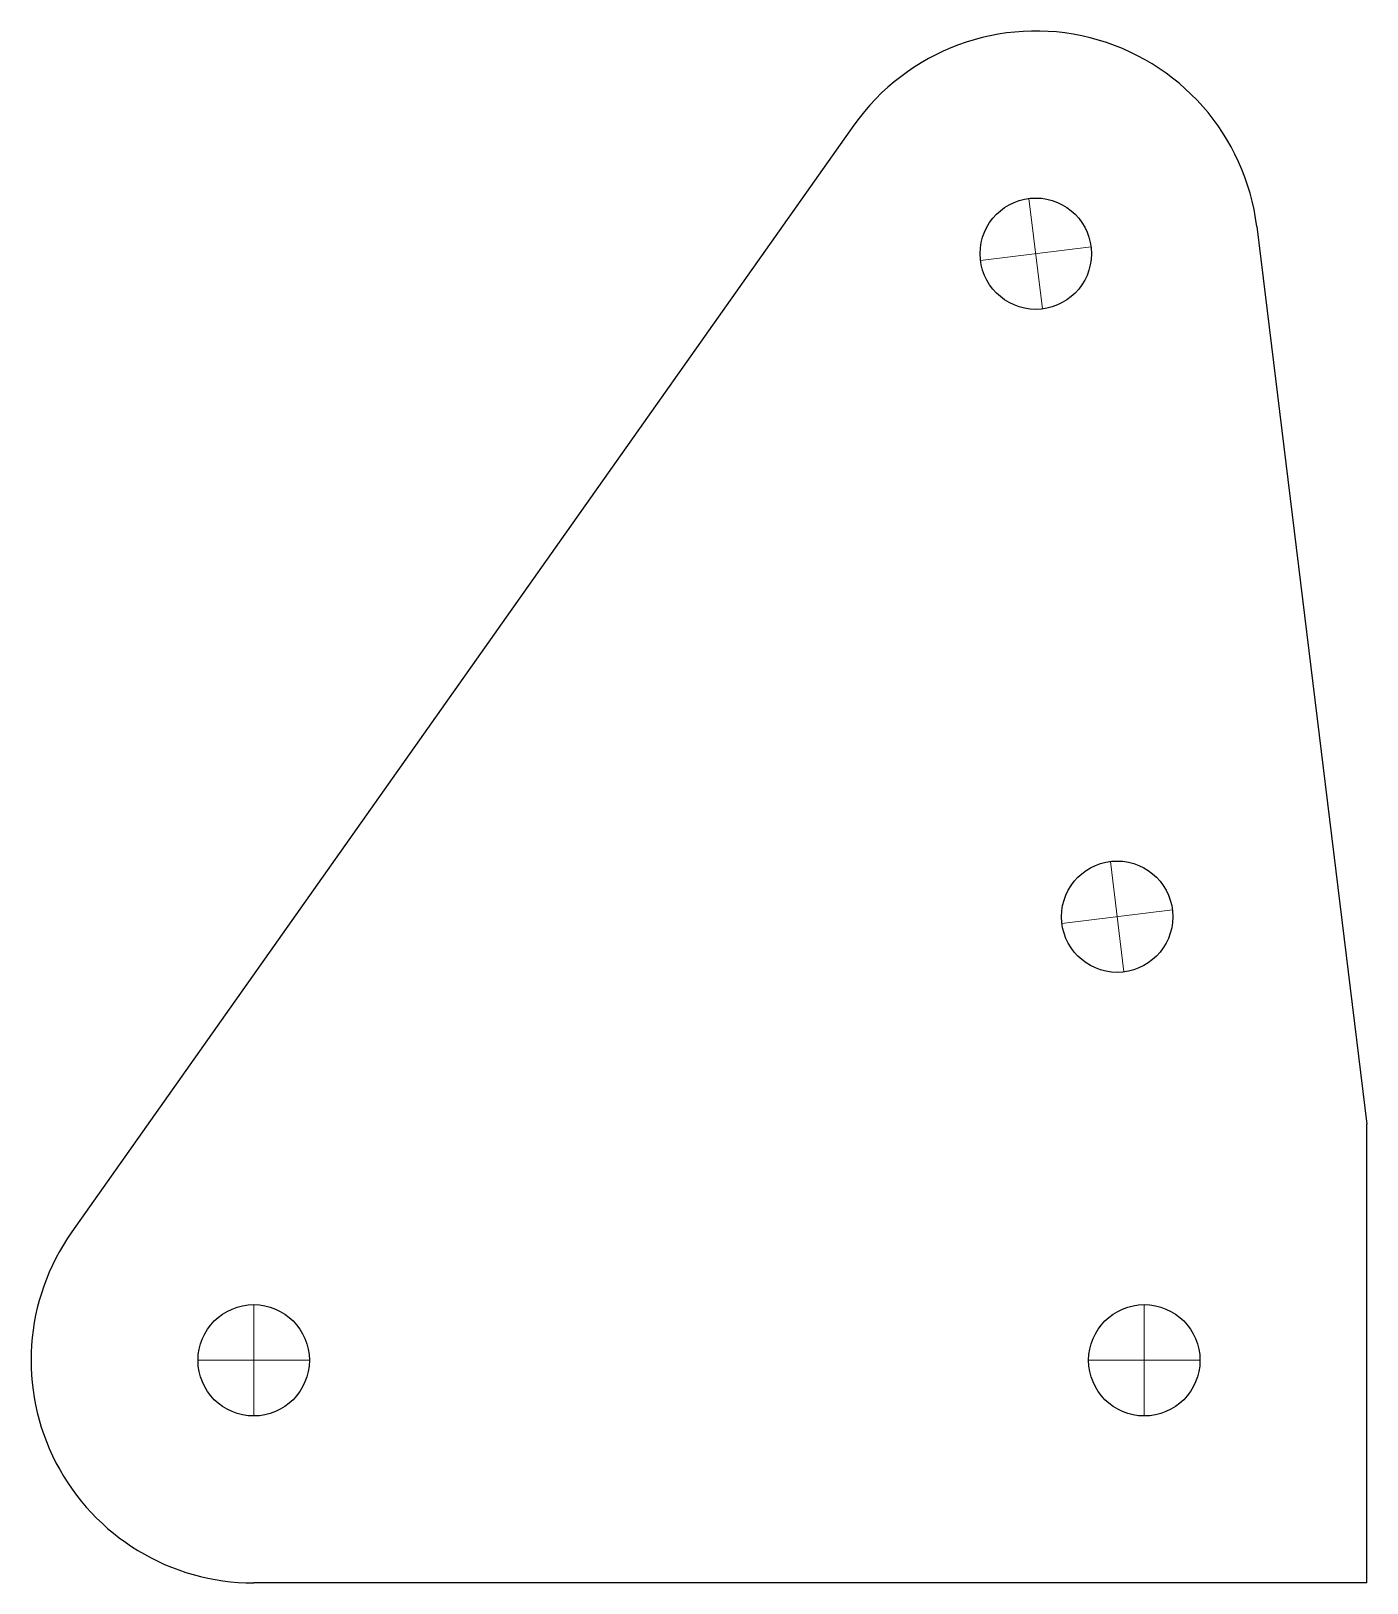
# Model space of a CAD drawing. Header units: millimetres. Extents: x -10 to 50, y -10 to 59.7.
import ezdxf

# ---------------------------------------------------------------- set-up
doc = ezdxf.new("R2010")
doc.units = ezdxf.units.MM
doc.layers.get('0').update_dxf_attribs({"lineweight": 25, "true_color": 0xffffff})
doc.layers.add('crosshairs', color=178, linetype='Continuous', lineweight=0, true_color=0x000000)

msp = doc.modelspace()

# ---------------------------------------------------------------- linework, layer by layer
for p, q in [((26.959, 55.473), (-8.166, 5.771)), ((45.051, 50.921), (50, 10.612)), ((50, -10), (50, 10.612)), ((50, -10), (0, -10))]:
    msp.add_line(p, q)
for centre in [(35.125, 49.702), (38.781, 19.925), (0, 0), (40, 0)]:
    msp.add_circle(centre, 2.5)
for centre, start, end in [((35.125, 49.702), 7, 144.75043), ((0, 0), 144.75043, 270)]:
    msp.add_arc(centre, 10, start, end)
at = {"layer": 'crosshairs'}
for p, q in [((34.821, 52.183), (35.43, 47.22)), ((37.607, 50.007), (32.644, 49.397)), ((38.477, 22.407), (39.086, 17.444)), ((41.263, 20.23), (36.3, 19.621)), ((0, 2.5), (0, -2.5)), ((40, 2.5), (40, -2.5)), ((-2.5, 0), (2.5, 0)), ((42.5, 0), (37.5, 0))]:
    msp.add_line(p, q, dxfattribs=at)

doc.saveas('drawing.dxf')
